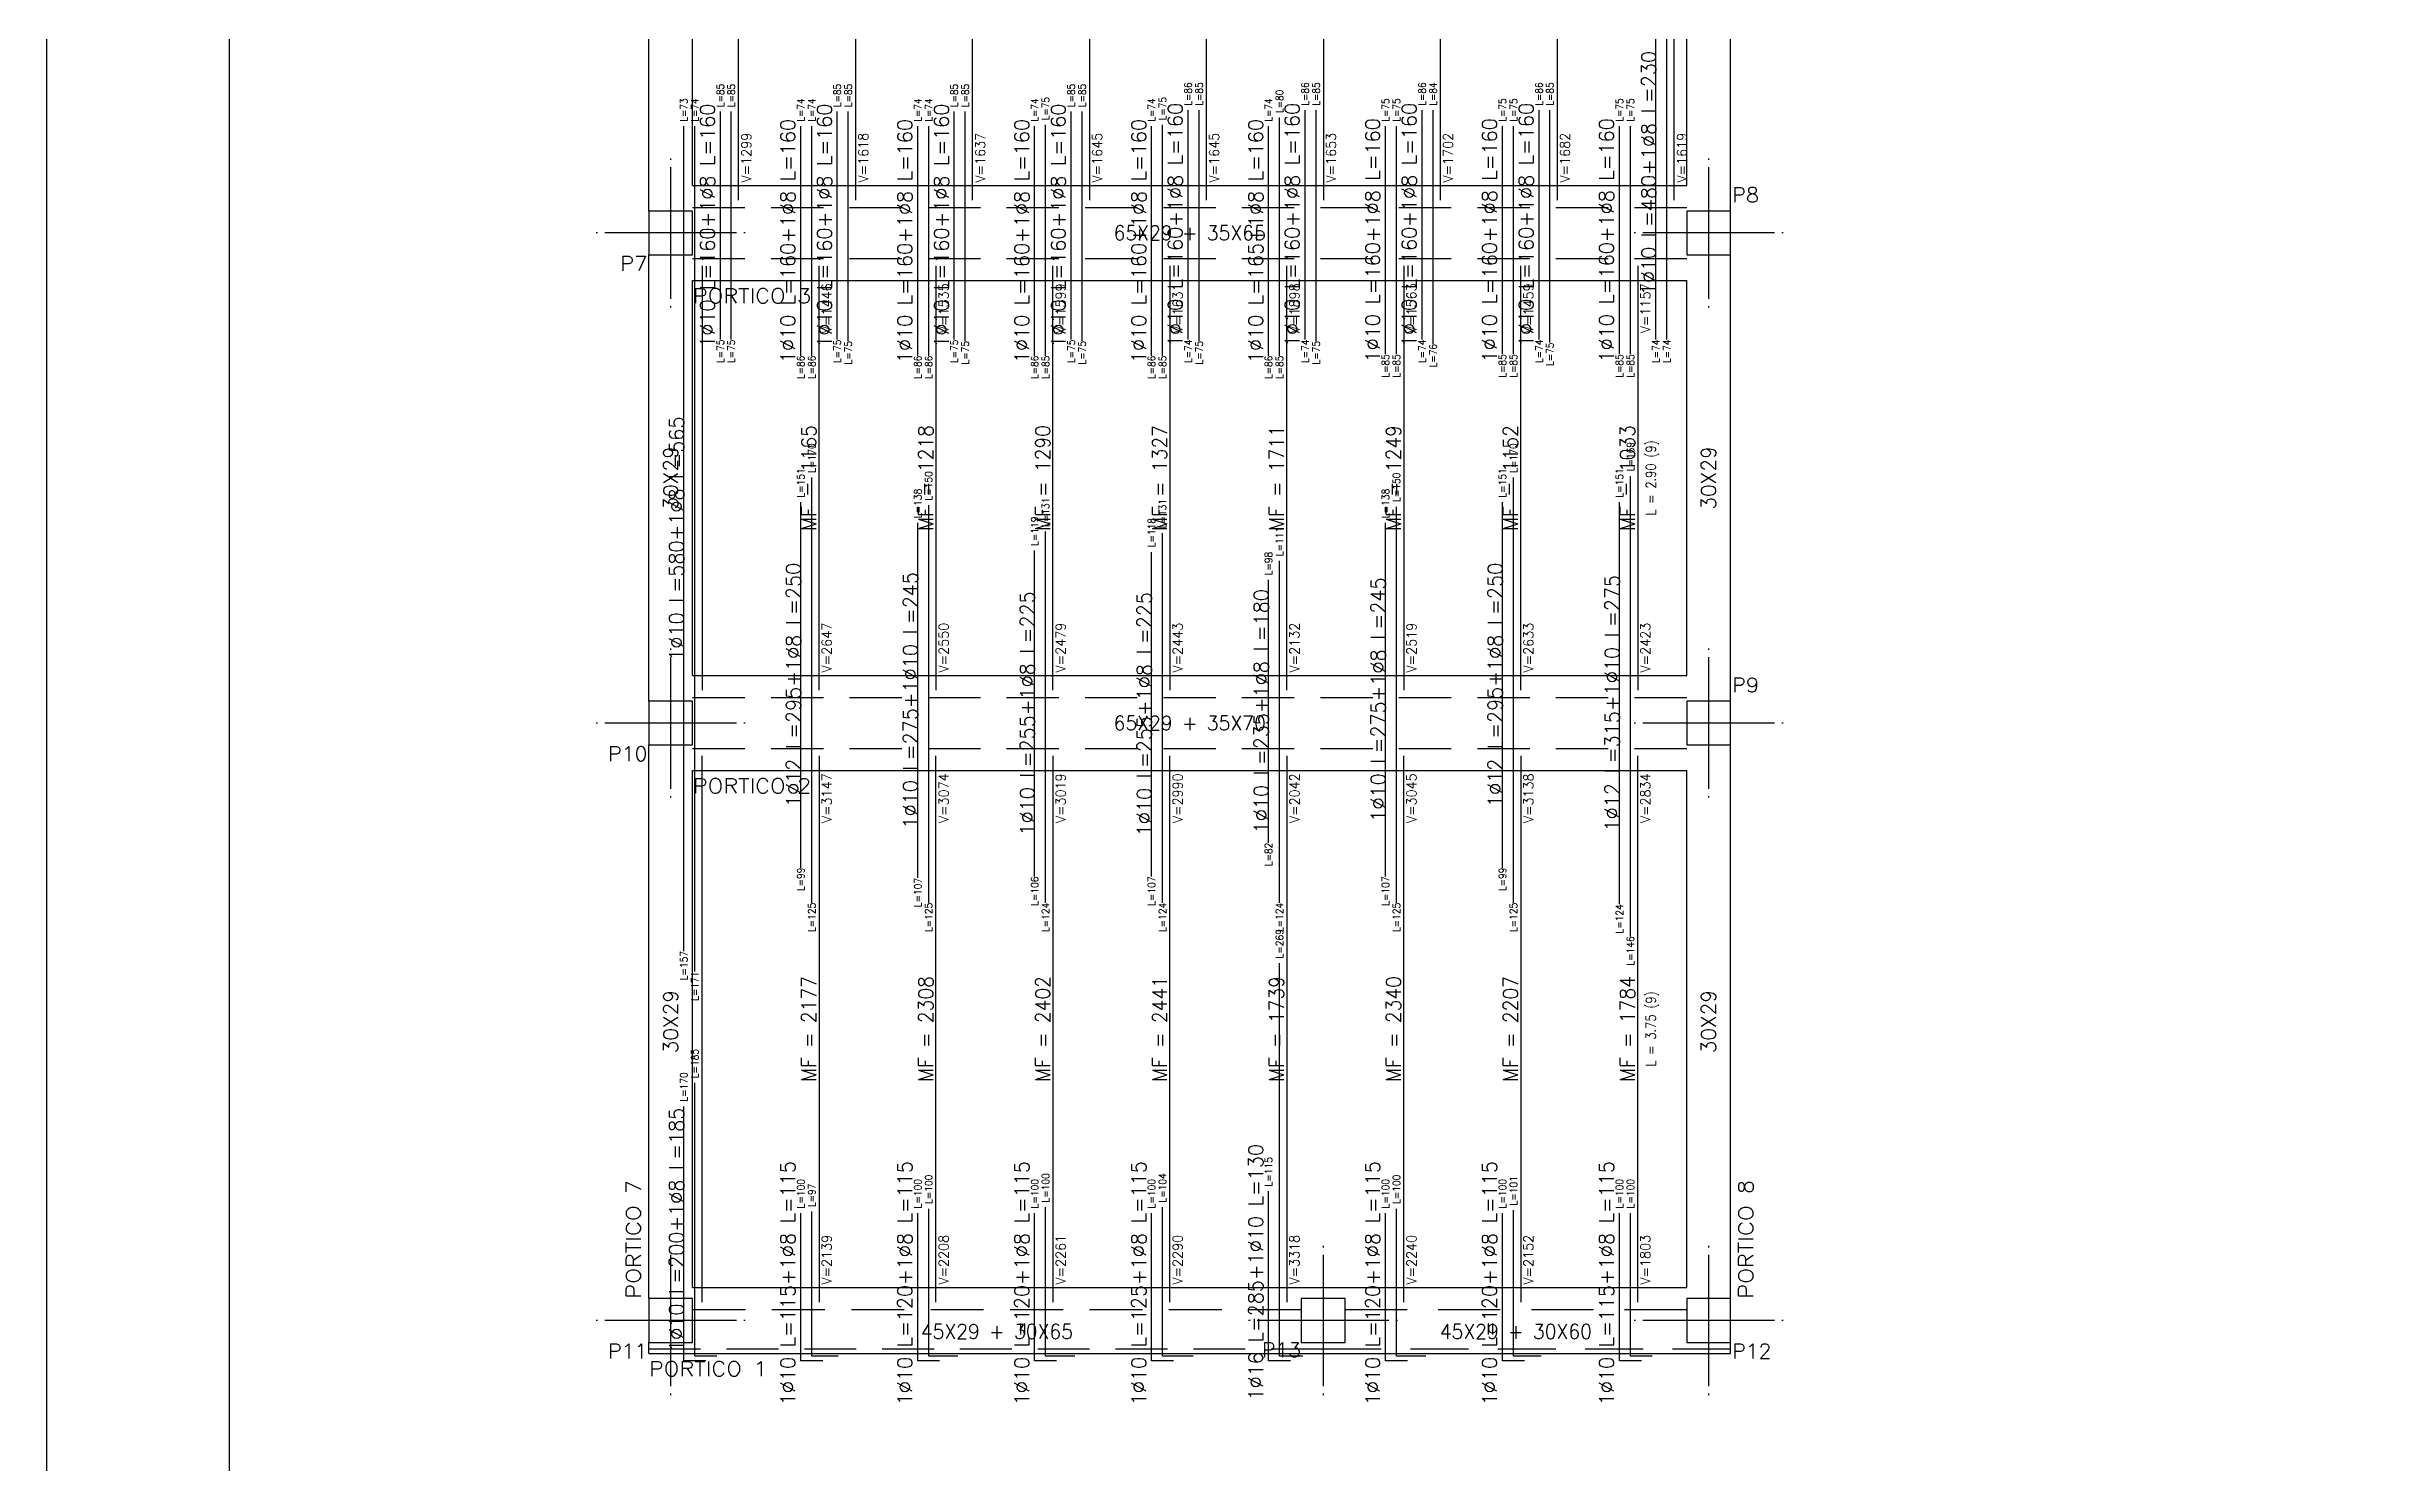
# Model space of a CAD drawing. Header units: millimetres. Extents: x 650.1 to 709.5, y 350.8 to 392.8.
# Drawn here: x 650.06 to 666.08, y 370.91 to 380.6 of the extents above; entities that cross this region are included whole.
import ezdxf
from ezdxf.enums import TextEntityAlignment as Align

# ---------------------------------------------------------------- set-up
doc = ezdxf.new("R2010")
doc.units = ezdxf.units.MM
doc.linetypes.add('CYPELINEA', pattern=[0])
for name, color, linetype in [('015', 1, 'Continuous'), ('07', 6, 'Continuous'), ('PA_NERV_UNI', 7, 'CYPELINEA'), ('PILAR_EJES', 1, 'CYPELINEA'), ('PILAR_RECT', 2, 'CYPELINEA'), ('PILAR_REF', 3, 'CYPELINEA'), ('UNI_BARRAS', 5, 'CYPELINEA'), ('UNI_CORTANTES', 3, 'CYPELINEA'), ('UNI_DIAM', 3, 'CYPELINEA'), ('UNI_LEXT', 3, 'CYPELINEA'), ('UNI_LONGIT', 3, 'CYPELINEA'), ('UNI_MOMENTOS', 3, 'CYPELINEA'), ('VIG_DIMEN', 3, 'CYPELINEA'), ('VIG_INT_DESC', 6, 'CYPELINEA'), ('VIG_REF_PORTICOS', 3, 'CYPELINEA'), ('VIGAS', 5, 'CYPELINEA')]:
    doc.layers.add(name, color=color, linetype=linetype)
doc.styles.get("Standard").update_dxf_attribs({"font": 'romans.shx'})

# ---------------------------------------------------------------- blocks, each defined once
blk = doc.blocks.new('A0H')
at = {"layer": '015'}
blk.add_lwpolyline([(-1179, -10), (-1179, 831), (10, 831), (10, -10)], close=True, dxfattribs=at)
at = {"layer": '07'}
blk.add_lwpolyline([(-1154, 0), (-1154, 821), (0, 821), (0, 0)], close=True, dxfattribs=at)

msp = doc.modelspace()

# ---------------------------------------------------------------- linework, layer by layer
at = {"layer": 'PA_NERV_UNI'}
for p, q in [((654.794, 379.55), (654.794, 382.42)), ((655.594, 382.42), (655.594, 379.55)), ((656.394, 379.55), (656.394, 382.42)), ((657.194, 382.42), (657.194, 379.55)), ((657.994, 379.55), (657.994, 382.42)), ((658.794, 382.42), (658.794, 379.55)), ((659.594, 379.55), (659.594, 382.42)), ((660.394, 382.42), (660.394, 379.55)), ((661.194, 379.55), (661.194, 382.42)), ((654.544, 379.1), (654.544, 376.197)), ((655.344, 376.197), (655.344, 379.1)), ((656.144, 379.1), (656.144, 376.197)), ((656.944, 376.197), (656.944, 379.1)), ((657.744, 379.1), (657.744, 376.197)), ((658.544, 376.197), (658.544, 379.1)), ((659.344, 379.1), (659.344, 376.197)), ((660.144, 376.197), (660.144, 379.1)), ((660.944, 379.1), (660.944, 376.197)), ((654.544, 372.009), (654.544, 375.747)), ((655.344, 375.747), (655.344, 372.009)), ((656.144, 372.009), (656.144, 375.747)), ((656.944, 375.747), (656.944, 372.009)), ((657.744, 372.009), (657.744, 375.747)), ((658.544, 375.747), (658.544, 372.009)), ((659.344, 372.009), (659.344, 375.747)), ((660.144, 375.747), (660.144, 372.009)), ((660.944, 372.009), (660.944, 375.747))]:
    msp.add_line(p, q, dxfattribs=at)
at = {"layer": 'PILAR_EJES'}
for p, q in [((654.329, 379.835), (654.329, 379.825)), ((654.329, 379.775), (654.329, 378.875)), ((661.429, 379.835), (661.429, 379.825)), ((661.429, 379.775), (661.429, 378.875)), ((653.829, 379.325), (653.819, 379.325)), ((654.779, 379.325), (653.879, 379.325)), ((654.839, 379.325), (654.829, 379.325)), ((660.929, 379.325), (660.919, 379.325)), ((661.879, 379.325), (660.979, 379.325)), ((661.939, 379.325), (661.929, 379.325)), ((654.329, 378.825), (654.329, 378.815)), ((661.429, 378.825), (661.429, 378.815)), ((654.329, 376.482), (654.329, 376.472)), ((654.329, 376.422), (654.329, 375.522)), ((661.429, 376.482), (661.429, 376.472)), ((661.429, 376.422), (661.429, 375.522)), ((653.829, 375.972), (653.819, 375.972)), ((654.779, 375.972), (653.879, 375.972)), ((654.839, 375.972), (654.829, 375.972)), ((660.929, 375.972), (660.919, 375.972)), ((661.879, 375.972), (660.979, 375.972)), ((661.939, 375.972), (661.929, 375.972)), ((654.329, 375.472), (654.329, 375.462)), ((661.429, 375.472), (661.429, 375.462)), ((654.329, 372.394), (654.329, 372.384)), ((658.792, 372.394), (658.792, 372.384)), ((661.429, 372.394), (661.429, 372.384)), ((654.329, 372.334), (654.329, 371.434)), ((658.792, 372.334), (658.792, 371.434)), ((661.429, 372.334), (661.429, 371.434)), ((653.829, 371.884), (653.819, 371.884)), ((654.779, 371.884), (653.879, 371.884)), ((654.839, 371.884), (654.829, 371.884)), ((658.292, 371.884), (658.282, 371.884)), ((659.242, 371.884), (658.342, 371.884)), ((659.302, 371.884), (659.292, 371.884)), ((660.929, 371.884), (660.919, 371.884)), ((661.879, 371.884), (660.979, 371.884)), ((661.939, 371.884), (661.929, 371.884)), ((654.329, 371.384), (654.329, 371.374)), ((658.792, 371.384), (658.792, 371.374)), ((661.429, 371.384), (661.429, 371.374))]:
    msp.add_line(p, q, dxfattribs=at)
at = {"layer": 'PILAR_RECT'}
for p, q in [((654.179, 379.475), (654.179, 379.175)), ((654.479, 379.475), (654.179, 379.475)), ((654.479, 379.175), (654.479, 379.475)), ((661.279, 379.475), (661.279, 379.175)), ((661.579, 379.475), (661.279, 379.475)), ((661.579, 379.175), (661.579, 379.475)), ((654.179, 379.175), (654.479, 379.175)), ((661.279, 379.175), (661.579, 379.175)), ((654.179, 376.122), (654.179, 375.822)), ((654.479, 376.122), (654.179, 376.122)), ((654.479, 375.822), (654.479, 376.122)), ((661.279, 376.122), (661.279, 375.822)), ((661.579, 376.122), (661.279, 376.122)), ((661.579, 375.822), (661.579, 376.122)), ((654.179, 375.822), (654.479, 375.822)), ((661.279, 375.822), (661.579, 375.822)), ((654.179, 372.034), (654.179, 371.734)), ((654.479, 372.034), (654.179, 372.034)), ((654.479, 371.734), (654.479, 372.034)), ((658.942, 372.034), (658.642, 372.034)), ((658.642, 372.034), (658.642, 371.734)), ((658.942, 371.734), (658.942, 372.034)), ((661.279, 372.034), (661.279, 371.734)), ((661.579, 372.034), (661.279, 372.034)), ((661.579, 371.734), (661.579, 372.034)), ((654.179, 371.734), (654.479, 371.734)), ((658.642, 371.734), (658.942, 371.734)), ((661.279, 371.734), (661.579, 371.734))]:
    msp.add_line(p, q, dxfattribs=at)
at = {"layer": 'UNI_BARRAS', "color": 5}
for p, q in [((661.144, 378.595), (661.144, 383.375)), ((661.069, 378.595), (661.069, 380.875)), ((654.419, 374.412), (654.419, 380.055)), ((654.494, 374.272), (654.494, 380.055)), ((654.669, 378.595), (654.669, 380.155)), ((654.744, 378.595), (654.744, 380.155)), ((655.219, 378.485), (655.219, 380.055)), ((655.294, 378.485), (655.294, 380.055)), ((655.469, 378.595), (655.469, 380.155)), ((655.544, 378.585), (655.544, 380.155)), ((656.019, 378.485), (656.019, 380.055)), ((656.094, 378.485), (656.094, 380.055)), ((656.269, 378.595), (656.269, 380.155)), ((656.344, 378.585), (656.344, 380.155)), ((656.819, 378.485), (656.819, 380.055)), ((656.894, 378.485), (656.894, 380.065)), ((657.069, 378.595), (657.069, 380.155)), ((657.144, 378.585), (657.144, 380.155)), ((657.619, 378.485), (657.619, 380.055)), ((657.694, 378.485), (657.694, 380.065)), ((657.869, 378.595), (657.869, 380.165)), ((657.944, 378.585), (657.944, 380.165)), ((658.419, 378.485), (658.419, 380.055)), ((658.494, 378.485), (658.494, 380.115)), ((658.669, 378.595), (658.669, 380.165)), ((658.744, 378.585), (658.744, 380.165)), ((659.219, 378.495), (659.219, 380.055)), ((659.294, 378.495), (659.294, 380.055)), ((659.469, 378.595), (659.469, 380.165)), ((659.544, 378.565), (659.544, 380.165)), ((660.019, 378.495), (660.019, 380.055)), ((660.094, 378.495), (660.094, 380.055)), ((660.269, 378.595), (660.269, 380.165)), ((660.344, 378.575), (660.344, 380.165)), ((660.819, 378.495), (660.819, 380.055)), ((660.894, 378.495), (660.894, 380.055)), ((655.294, 374.742), (655.294, 377.652)), ((660.094, 374.742), (660.094, 377.652)), ((660.894, 374.512), (660.894, 377.662)), ((655.219, 374.982), (655.219, 377.482)), ((656.019, 374.912), (656.019, 377.342)), ((656.094, 374.742), (656.094, 377.462)), ((659.219, 374.922), (659.219, 377.342)), ((659.294, 374.742), (659.294, 377.452)), ((660.019, 374.982), (660.019, 377.482)), ((660.819, 374.732), (660.819, 377.482)), ((656.894, 374.742), (656.894, 377.282)), ((657.694, 374.742), (657.694, 377.272)), ((656.819, 374.922), (656.819, 377.152)), ((657.619, 374.922), (657.619, 377.142)), ((658.494, 374.742), (658.494, 377.082)), ((658.419, 375.152), (658.419, 376.952)), ((658.494, 371.639), (658.494, 374.329)), ((654.494, 371.639), (654.494, 373.509)), ((654.419, 371.609), (654.419, 373.349)), ((658.419, 371.609), (658.419, 372.769)), ((655.219, 371.609), (655.219, 372.619)), ((655.294, 371.639), (655.294, 372.629)), ((656.019, 371.609), (656.019, 372.619)), ((656.094, 371.639), (656.094, 372.649)), ((656.819, 371.609), (656.819, 372.619)), ((656.894, 371.639), (656.894, 372.659)), ((657.619, 371.609), (657.619, 372.619)), ((657.694, 371.639), (657.694, 372.659)), ((659.219, 371.609), (659.219, 372.619)), ((659.294, 371.639), (659.294, 372.649)), ((660.019, 371.609), (660.019, 372.619)), ((660.094, 371.639), (660.094, 372.639)), ((660.819, 371.609), (660.819, 372.619)), ((660.894, 371.639), (660.894, 372.619)), ((654.569, 371.609), (654.419, 371.609)), ((654.644, 371.639), (654.494, 371.639)), ((655.369, 371.609), (655.219, 371.609)), ((655.474, 371.639), (655.294, 371.639)), ((656.169, 371.609), (656.019, 371.609)), ((656.294, 371.639), (656.094, 371.639)), ((656.969, 371.609), (656.819, 371.609)), ((657.094, 371.639), (656.894, 371.639)), ((657.769, 371.609), (657.619, 371.609)), ((657.904, 371.639), (657.694, 371.639)), ((658.569, 371.609), (658.419, 371.609)), ((658.654, 371.639), (658.494, 371.639)), ((659.369, 371.609), (659.219, 371.609)), ((659.494, 371.639), (659.294, 371.639)), ((660.169, 371.609), (660.019, 371.609)), ((660.284, 371.639), (660.094, 371.639)), ((660.969, 371.609), (660.819, 371.609)), ((661.044, 371.639), (660.894, 371.639))]:
    msp.add_line(p, q, dxfattribs=at)
at = {"layer": 'VIG_INT_DESC'}
for p, q in [((654.479, 379.5), (654.837, 379.5)), ((655.016, 379.5), (655.374, 379.5)), ((655.553, 379.5), (655.911, 379.5)), ((656.09, 379.5), (656.448, 379.5)), ((656.627, 379.5), (656.985, 379.5)), ((657.164, 379.5), (657.521, 379.5)), ((657.7, 379.5), (658.058, 379.5)), ((658.237, 379.5), (658.595, 379.5)), ((658.774, 379.5), (659.132, 379.5)), ((659.311, 379.5), (659.669, 379.5)), ((659.848, 379.5), (660.206, 379.5)), ((660.385, 379.5), (660.743, 379.5)), ((660.921, 379.5), (661.279, 379.5)), ((654.479, 379.15), (654.837, 379.15)), ((655.016, 379.15), (655.374, 379.15)), ((655.553, 379.15), (655.911, 379.15)), ((656.09, 379.15), (656.448, 379.15)), ((656.627, 379.15), (656.985, 379.15)), ((657.164, 379.15), (657.521, 379.15)), ((657.7, 379.15), (658.058, 379.15)), ((658.237, 379.15), (658.595, 379.15)), ((658.774, 379.15), (659.132, 379.15)), ((659.311, 379.15), (659.669, 379.15)), ((659.848, 379.15), (660.206, 379.15)), ((660.385, 379.15), (660.743, 379.15)), ((660.921, 379.15), (661.279, 379.15)), ((654.479, 376.147), (654.837, 376.147)), ((655.016, 376.147), (655.374, 376.147)), ((655.553, 376.147), (655.911, 376.147)), ((656.09, 376.147), (656.448, 376.147)), ((656.627, 376.147), (656.985, 376.147)), ((657.164, 376.147), (657.521, 376.147)), ((657.7, 376.147), (658.058, 376.147)), ((658.237, 376.147), (658.595, 376.147)), ((658.774, 376.147), (659.132, 376.147)), ((659.311, 376.147), (659.669, 376.147)), ((659.848, 376.147), (660.206, 376.147)), ((660.385, 376.147), (660.743, 376.147)), ((660.921, 376.147), (661.279, 376.147)), ((654.479, 375.797), (654.837, 375.797)), ((655.016, 375.797), (655.374, 375.797)), ((655.553, 375.797), (655.911, 375.797)), ((656.09, 375.797), (656.448, 375.797)), ((656.627, 375.797), (656.985, 375.797)), ((657.164, 375.797), (657.521, 375.797)), ((657.7, 375.797), (658.058, 375.797)), ((658.237, 375.797), (658.595, 375.797)), ((658.774, 375.797), (659.132, 375.797)), ((659.311, 375.797), (659.669, 375.797)), ((659.848, 375.797), (660.206, 375.797)), ((660.385, 375.797), (660.743, 375.797)), ((660.921, 375.797), (661.279, 375.797)), ((654.479, 371.959), (654.841, 371.959)), ((655.022, 371.959), (655.384, 371.959)), ((655.565, 371.959), (655.927, 371.959)), ((656.108, 371.959), (656.47, 371.959)), ((656.651, 371.959), (657.013, 371.959)), ((657.194, 371.959), (657.556, 371.959)), ((657.737, 371.959), (658.099, 371.959)), ((658.28, 371.959), (658.642, 371.959)), ((658.942, 371.959), (659.367, 371.959)), ((659.579, 371.959), (660.004, 371.959)), ((660.217, 371.959), (660.642, 371.959)), ((660.854, 371.959), (661.279, 371.959)), ((654.179, 371.689), (654.534, 371.689)), ((654.712, 371.689), (655.066, 371.689)), ((655.244, 371.689), (655.599, 371.689)), ((655.776, 371.689), (656.131, 371.689)), ((656.308, 371.689), (656.663, 371.689)), ((656.84, 371.689), (657.195, 371.689)), ((657.373, 371.689), (657.727, 371.689)), ((657.905, 371.689), (658.26, 371.689)), ((658.437, 371.689), (658.792, 371.689)), ((658.792, 371.689), (659.19, 371.689)), ((659.389, 371.689), (659.787, 371.689)), ((659.987, 371.689), (660.385, 371.689)), ((660.584, 371.689), (660.982, 371.689)), ((661.181, 371.689), (661.579, 371.689))]:
    msp.add_line(p, q, dxfattribs=at)
at = {"layer": 'VIGAS'}
for p, q in [((654.179, 379.475), (654.179, 382.495)), ((661.579, 379.475), (661.579, 382.495)), ((654.479, 379.65), (654.479, 382.32)), ((661.279, 379.65), (661.279, 382.32)), ((654.479, 379.65), (661.279, 379.65)), ((654.179, 376.122), (654.179, 379.175)), ((661.579, 376.122), (661.579, 379.175)), ((654.479, 379), (661.279, 379)), ((654.479, 376.297), (654.479, 379)), ((661.279, 376.297), (661.279, 379)), ((654.479, 376.297), (661.279, 376.297)), ((654.179, 372.034), (654.179, 375.822)), ((661.579, 372.034), (661.579, 375.822)), ((654.479, 372.109), (654.479, 375.647)), ((654.479, 375.647), (661.279, 375.647)), ((661.279, 372.109), (661.279, 375.647)), ((654.479, 372.109), (658.792, 372.109)), ((658.792, 372.109), (661.279, 372.109)), ((654.179, 371.659), (654.179, 371.734)), ((661.579, 371.659), (661.579, 371.734)), ((654.179, 371.659), (658.792, 371.659)), ((658.792, 371.659), (661.579, 371.659))]:
    msp.add_line(p, q, dxfattribs=at)

# ---------------------------------------------------------------- block references
at = {"linetype": 'Continuous', "xscale": 0.05000000000001137, "yscale": 0.05000000000001137, "zscale": 0.05}
msp.add_blockref('A0H', (709.012, 351.284), dxfattribs=at)

# ---------------------------------------------------------------- texts
at = {"layer": 'PILAR_REF'}
for s, width, p, p2 in [('P8', 1.019605, (661.59, 379.535), (661.774, 379.535)), ('P7', 1.019605, (653.985, 379.065), (654.17, 379.065)), ('P9', 1.047162, (661.59, 376.182), (661.774, 376.182)), ('P10', 0.972155, (653.901, 375.712), (654.17, 375.712)), ('P11', 1.084327, (653.901, 371.624), (654.17, 371.624)), ('P13', 0.972155, (658.374, 371.634), (658.642, 371.634)), ('P12', 0.972155, (661.59, 371.624), (661.858, 371.624))]:
    msp.add_text(s, height=0.1, dxfattribs=dict(at, width=width)).set_placement(p, p2, align=Align.FIT)
at = {"layer": 'UNI_CORTANTES'}
for s, width, p, p2 in [('V=1299', 0.894036, (654.88, 379.67), (654.88, 380.01)), ('V=1618', 0.886647, (655.68, 379.67), (655.68, 380.01)), ('V=1637', 0.886647, (656.48, 379.67), (656.48, 380.01)), ('V=1645', 0.886647, (657.28, 379.67), (657.28, 380.01)), ('V=1645', 0.886647, (658.08, 379.67), (658.08, 380.01)), ('V=1653', 0.886647, (658.88, 379.67), (658.88, 380.01)), ('V=1702', 0.886647, (659.68, 379.67), (659.68, 380.01)), ('V=1682', 0.886647, (660.48, 379.67), (660.48, 380.01)), ('V=1619', 0.894036, (661.28, 379.67), (661.28, 380.01)), ('V=1446', 0.886647, (655.43, 378.639), (655.43, 378.98)), ('V=1535', 0.886647, (656.23, 378.639), (656.23, 378.98)), ('V=1599', 0.894036, (657.03, 378.639), (657.03, 378.98)), ('V=1631', 0.932907, (657.83, 378.639), (657.83, 378.98)), ('V=1898', 0.886647, (658.63, 378.639), (658.63, 378.98)), ('V=1563', 0.886647, (659.43, 378.639), (659.43, 378.98)), ('V=1459', 0.894036, (660.23, 378.639), (660.23, 378.98)), ('V=1157', 0.886647, (661.03, 378.639), (661.03, 378.98)), ('V=2647', 0.886647, (655.43, 376.317), (655.43, 376.658)), ('V=2550', 0.886647, (656.23, 376.317), (656.23, 376.658)), ('V=2479', 0.894036, (657.03, 376.317), (657.03, 376.658)), ('V=2443', 0.886647, (657.83, 376.317), (657.83, 376.658)), ('V=2132', 0.886647, (658.63, 376.317), (658.63, 376.658)), ('V=2519', 0.894036, (659.43, 376.317), (659.43, 376.658)), ('V=2633', 0.886647, (660.23, 376.317), (660.23, 376.658)), ('V=2423', 0.886647, (661.03, 376.317), (661.03, 376.658)), ('V=3147', 0.886647, (655.43, 375.287), (655.43, 375.627)), ('V=3074', 0.87938, (656.23, 375.287), (656.23, 375.627)), ('V=3019', 0.894036, (657.03, 375.287), (657.03, 375.627)), ('V=2990', 0.886647, (657.83, 375.287), (657.83, 375.627)), ('V=2042', 0.886647, (658.63, 375.287), (658.63, 375.627)), ('V=3045', 0.886647, (659.43, 375.287), (659.43, 375.627)), ('V=3138', 0.886647, (660.23, 375.287), (660.23, 375.627)), ('V=2834', 0.87938, (661.03, 375.287), (661.03, 375.627)), ('V=2139', 0.894036, (655.43, 372.129), (655.43, 372.47)), ('V=2208', 0.886647, (656.23, 372.129), (656.23, 372.47)), ('V=2261', 0.932907, (657.03, 372.129), (657.03, 372.47)), ('V=2290', 0.886647, (657.83, 372.129), (657.83, 372.47)), ('V=3318', 0.886647, (658.63, 372.129), (658.63, 372.47)), ('V=2240', 0.886647, (659.43, 372.129), (659.43, 372.47)), ('V=2152', 0.886647, (660.23, 372.129), (660.23, 372.47)), ('V=1803', 0.886647, (661.03, 372.129), (661.03, 372.47))]:
    msp.add_text(s, height=0.0667, rotation=90, dxfattribs=dict(at, width=width)).set_placement(p, p2, align=Align.FIT)
at = {"layer": 'UNI_DIAM', "color": 5}
for s, width, p, p2 in [('1%%c10 L=480+1%%c8 L=230', 0.857971, (661.069, 378.899), (661.069, 380.57)), ('1%%c10 L=160+1%%c8 L=160', 0.857971, (654.631, 378.539), (654.631, 380.21)), ('1%%c10 L=160+1%%c8 L=160', 0.857971, (655.181, 378.434), (655.181, 380.105)), ('1%%c10 L=160+1%%c8 L=160', 0.857971, (655.431, 378.539), (655.431, 380.21)), ('1%%c10 L=160+1%%c8 L=160', 0.857971, (655.981, 378.434), (655.981, 380.105)), ('1%%c10 L=160+1%%c8 L=160', 0.857971, (656.231, 378.539), (656.231, 380.21)), ('1%%c10 L=160+1%%c8 L=160', 0.857971, (656.781, 378.434), (656.781, 380.105)), ('1%%c10 L=160+1%%c8 L=160', 0.857971, (657.031, 378.539), (657.031, 380.21)), ('1%%c10 L=160+1%%c8 L=160', 0.857971, (657.581, 378.434), (657.581, 380.105)), ('1%%c10 L=160+1%%c8 L=160', 0.857971, (657.831, 378.544), (657.831, 380.215)), ('1%%c10 L=165+1%%c8 L=160', 0.857971, (658.381, 378.434), (658.381, 380.105)), ('1%%c10 L=160+1%%c8 L=160', 0.857971, (658.631, 378.544), (658.631, 380.215)), ('1%%c10 L=160+1%%c8 L=160', 0.857971, (659.181, 378.439), (659.181, 380.11)), ('1%%c10 L=160+1%%c8 L=160', 0.857971, (659.431, 378.544), (659.431, 380.215)), ('1%%c10 L=160+1%%c8 L=160', 0.857971, (659.981, 378.439), (659.981, 380.11)), ('1%%c10 L=160+1%%c8 L=160', 0.857971, (660.231, 378.544), (660.231, 380.215)), ('1%%c10 L=160+1%%c8 L=160', 0.857971, (660.781, 378.439), (660.781, 380.11)), ('1%%c10 L=580+1%%c8 L=565', 0.857971, (654.419, 376.398), (654.419, 378.069)), ('1%%c12 L=295+1%%c8 L=250', 0.857971, (655.219, 375.397), (655.219, 377.068)), ('1%%c12 L=295+1%%c8 L=250', 0.857971, (660.019, 375.397), (660.019, 377.068)), ('1%%c10 L=275+1%%c10 L=245', 0.859091, (656.019, 375.25), (656.019, 377.005)), ('1%%c10 L=255+1%%c8 L=225', 0.857971, (656.819, 375.202), (656.819, 376.873)), ('1%%c10 L=255+1%%c8 L=225', 0.857971, (657.619, 375.197), (657.619, 376.868)), ('1%%c10 L=235+1%%c8 L=180', 0.857971, (658.419, 375.217), (658.419, 376.888)), ('1%%c10 L=275+1%%c8 L=245', 0.857971, (659.219, 375.297), (659.219, 376.968)), ('1%%c12 L=315+1%%c10 L=275', 0.859091, (660.819, 375.23), (660.819, 376.985)), ('1%%c10 L=200+1%%c8 L=185', 0.857971, (654.419, 371.669), (654.419, 373.34)), ('1%%c16 L=285+1%%c10 L=130', 0.859091, (658.381, 371.337), (658.381, 373.092)), ('1%%c10 L=115+1%%c8 L=115', 0.857971, (655.181, 371.304), (655.181, 372.975)), ('1%%c10 L=120+1%%c8 L=115', 0.857971, (655.981, 371.304), (655.981, 372.975)), ('1%%c10 L=120+1%%c8 L=115', 0.857971, (656.781, 371.304), (656.781, 372.975)), ('1%%c10 L=125+1%%c8 L=115', 0.857971, (657.581, 371.304), (657.581, 372.975)), ('1%%c10 L=120+1%%c8 L=115', 0.857971, (659.181, 371.304), (659.181, 372.975)), ('1%%c10 L=120+1%%c8 L=115', 0.857971, (659.981, 371.304), (659.981, 372.975)), ('1%%c10 L=115+1%%c8 L=115', 0.857971, (660.781, 371.304), (660.781, 372.975))]:
    msp.add_text(s, height=0.1, rotation=90, dxfattribs=dict(at, width=width)).set_placement(p, p2, align=Align.FIT)
at = {"layer": 'UNI_LEXT', "color": 5}
for s, width, p, p2 in [(' L=73', 0.792178, (654.444, 380.055), (654.444, 380.245)), (' L=74', 0.784412, (654.519, 380.055), (654.519, 380.245)), (' L=85', 0.792178, (654.694, 380.155), (654.694, 380.345)), (' L=85', 0.792178, (654.769, 380.155), (654.769, 380.345)), (' L=74', 0.784412, (655.244, 380.055), (655.244, 380.245)), (' L=74', 0.784412, (655.319, 380.055), (655.319, 380.245)), (' L=85', 0.792178, (655.494, 380.155), (655.494, 380.345)), (' L=85', 0.792178, (655.569, 380.155), (655.569, 380.345)), (' L=74', 0.784412, (656.044, 380.055), (656.044, 380.245)), (' L=74', 0.784412, (656.119, 380.055), (656.119, 380.245)), (' L=85', 0.792178, (656.294, 380.155), (656.294, 380.345)), (' L=85', 0.792178, (656.369, 380.155), (656.369, 380.345)), (' L=74', 0.784412, (656.844, 380.055), (656.844, 380.245)), (' L=75', 0.792178, (656.919, 380.065), (656.919, 380.255)), (' L=85', 0.792178, (657.094, 380.155), (657.094, 380.345)), (' L=85', 0.792178, (657.169, 380.155), (657.169, 380.345)), (' L=74', 0.784412, (657.644, 380.055), (657.644, 380.245)), (' L=75', 0.792178, (657.719, 380.065), (657.719, 380.255)), (' L=86', 0.792178, (657.894, 380.165), (657.894, 380.355)), (' L=85', 0.792178, (657.969, 380.165), (657.969, 380.355)), (' L=74', 0.784412, (658.444, 380.055), (658.444, 380.245)), (' L=80', 0.792178, (658.519, 380.115), (658.519, 380.305)), (' L=86', 0.792178, (658.694, 380.165), (658.694, 380.355)), (' L=85', 0.792178, (658.769, 380.165), (658.769, 380.355)), (' L=75', 0.792178, (659.244, 380.055), (659.244, 380.245)), (' L=75', 0.792178, (659.319, 380.055), (659.319, 380.245)), (' L=86', 0.792178, (659.494, 380.165), (659.494, 380.355)), (' L=84', 0.784412, (659.569, 380.165), (659.569, 380.355)), (' L=75', 0.792178, (660.044, 380.055), (660.044, 380.245)), (' L=75', 0.792178, (660.119, 380.055), (660.119, 380.245)), (' L=86', 0.792178, (660.294, 380.165), (660.294, 380.355)), (' L=85', 0.792178, (660.369, 380.165), (660.369, 380.355)), (' L=75', 0.792178, (660.844, 380.055), (660.844, 380.245)), (' L=75', 0.792178, (660.919, 380.055), (660.919, 380.245)), (' L=75', 0.792178, (654.694, 378.404), (654.694, 378.595)), (' L=75', 0.792178, (654.769, 378.404), (654.769, 378.595)), (' L=86', 0.792178, (655.244, 378.294), (655.244, 378.485)), (' L=86', 0.792178, (655.319, 378.294), (655.319, 378.485)), (' L=75', 0.792178, (655.494, 378.404), (655.494, 378.595)), (' L=75', 0.792178, (655.569, 378.394), (655.569, 378.585)), (' L=86', 0.792178, (656.044, 378.294), (656.044, 378.485)), (' L=86', 0.792178, (656.119, 378.294), (656.119, 378.485)), (' L=75', 0.792178, (656.294, 378.404), (656.294, 378.595)), (' L=75', 0.792178, (656.369, 378.394), (656.369, 378.585)), (' L=86', 0.792178, (656.844, 378.294), (656.844, 378.485)), (' L=85', 0.792178, (656.919, 378.294), (656.919, 378.485)), (' L=75', 0.792178, (657.094, 378.404), (657.094, 378.595)), (' L=75', 0.792178, (657.169, 378.394), (657.169, 378.585)), (' L=86', 0.792178, (657.644, 378.294), (657.644, 378.485)), (' L=85', 0.792178, (657.719, 378.294), (657.719, 378.485)), (' L=74', 0.784412, (657.894, 378.404), (657.894, 378.595)), (' L=75', 0.792178, (657.969, 378.394), (657.969, 378.585)), (' L=86', 0.792178, (658.444, 378.294), (658.444, 378.485)), (' L=85', 0.792178, (658.519, 378.294), (658.519, 378.485)), (' L=74', 0.784412, (658.694, 378.404), (658.694, 378.595)), (' L=75', 0.792178, (658.769, 378.394), (658.769, 378.585)), (' L=85', 0.792178, (659.244, 378.304), (659.244, 378.495)), (' L=85', 0.792178, (659.319, 378.304), (659.319, 378.495)), (' L=74', 0.784412, (659.494, 378.404), (659.494, 378.595)), (' L=76', 0.792178, (659.569, 378.374), (659.569, 378.565)), (' L=85', 0.792178, (660.044, 378.304), (660.044, 378.495)), (' L=85', 0.792178, (660.119, 378.304), (660.119, 378.495)), (' L=74', 0.784412, (660.294, 378.404), (660.294, 378.595)), (' L=75', 0.792178, (660.369, 378.384), (660.369, 378.575)), (' L=85', 0.792178, (660.844, 378.304), (660.844, 378.495)), (' L=85', 0.792178, (660.919, 378.304), (660.919, 378.495)), (' L=74', 0.784412, (661.094, 378.404), (661.094, 378.595)), (' L=74', 0.784412, (661.169, 378.404), (661.169, 378.595)), (' L=170', 0.807025, (655.319, 377.652), (655.319, 377.885)), (' L=170', 0.807025, (660.119, 377.652), (660.119, 377.885)), (' L=169', 0.81375, (660.919, 377.662), (660.919, 377.895)), (' L=151', 0.84913, (655.244, 377.482), (655.244, 377.715)), (' L=150', 0.807025, (656.119, 377.462), (656.119, 377.695)), (' L=150', 0.807025, (659.319, 377.452), (659.319, 377.685)), (' L=151', 0.84913, (660.044, 377.482), (660.044, 377.715)), (' L=151', 0.84913, (660.844, 377.482), (660.844, 377.715)), (' L=138', 0.807025, (656.044, 377.342), (656.044, 377.575)), (' L=131', 0.84913, (656.919, 377.282), (656.919, 377.515)), (' L=131', 0.84913, (657.719, 377.272), (657.719, 377.505)), (' L=138', 0.807025, (659.244, 377.342), (659.244, 377.575)), (' L=119', 0.81375, (656.844, 377.152), (656.844, 377.385)), (' L=118', 0.807025, (657.644, 377.142), (657.644, 377.375)), (' L=111', 0.84913, (658.519, 377.082), (658.519, 377.315)), (' L=98', 0.792178, (658.444, 376.952), (658.444, 377.143)), (' L=82', 0.792178, (658.444, 374.962), (658.444, 375.152)), (' L=99', 0.8001, (655.244, 374.792), (655.244, 374.982)), (' L=99', 0.8001, (660.044, 374.792), (660.044, 374.982)), (' L=107', 0.807025, (656.044, 374.68), (656.044, 374.912)), (' L=106', 0.807025, (656.844, 374.69), (656.844, 374.922)), (' L=107', 0.807025, (657.644, 374.69), (657.644, 374.922)), (' L=107', 0.807025, (659.244, 374.69), (659.244, 374.922)), (' L=125', 0.807025, (655.319, 374.51), (655.319, 374.742)), (' L=125', 0.807025, (656.119, 374.51), (656.119, 374.742)), (' L=124', 0.80041, (656.919, 374.51), (656.919, 374.742)), (' L=124', 0.80041, (657.719, 374.51), (657.719, 374.742)), (' L=124', 0.80041, (658.519, 374.51), (658.519, 374.742)), (' L=125', 0.807025, (659.319, 374.51), (659.319, 374.742)), (' L=125', 0.807025, (660.119, 374.51), (660.119, 374.742)), (' L=124', 0.80041, (660.844, 374.5), (660.844, 374.732)), (' L=269', 0.81375, (658.519, 374.329), (658.519, 374.562)), (' L=146', 0.807025, (660.919, 374.28), (660.919, 374.512)), (' L=157', 0.807025, (654.444, 374.18), (654.444, 374.412)), (' L=171', 0.84913, (654.519, 374.04), (654.519, 374.272)), (' L=185', 0.807025, (654.519, 373.509), (654.519, 373.742)), (' L=170', 0.807025, (654.444, 373.349), (654.444, 373.582)), (' L=100', 0.807025, (655.244, 372.619), (655.244, 372.852)), (' L=100', 0.807025, (656.044, 372.619), (656.044, 372.852)), (' L=100', 0.807025, (656.119, 372.649), (656.119, 372.882)), (' L=100', 0.807025, (656.844, 372.619), (656.844, 372.852)), (' L=100', 0.807025, (656.919, 372.659), (656.919, 372.892)), (' L=100', 0.807025, (657.644, 372.619), (657.644, 372.852)), (' L=104', 0.80041, (657.719, 372.659), (657.719, 372.892)), (' L=115', 0.807025, (658.444, 372.769), (658.444, 373.002)), (' L=100', 0.807025, (659.244, 372.619), (659.244, 372.852)), (' L=100', 0.807025, (659.319, 372.649), (659.319, 372.882)), (' L=100', 0.807025, (660.044, 372.619), (660.044, 372.852)), (' L=101', 0.84913, (660.119, 372.639), (660.119, 372.872)), (' L=100', 0.807025, (660.844, 372.619), (660.844, 372.852)), (' L=100', 0.807025, (660.919, 372.619), (660.919, 372.852)), (' L=97', 0.792178, (655.319, 372.629), (655.319, 372.82))]:
    msp.add_text(s, height=0.05, rotation=90, dxfattribs=dict(at, width=width)).set_placement(p, p2, align=Align.FIT)
at = {"layer": 'UNI_LONGIT', "width": 0.739003}
for s, p, p2 in [('L = 2.90 (9)', (661.067, 377.39), (661.067, 377.906)), ('L = 3.75 (9)', (661.067, 373.62), (661.067, 374.136))]:
    msp.add_text(s, height=0.06665, rotation=90, dxfattribs=at).set_placement(p, p2, align=Align.FIT)
at = {"layer": 'UNI_MOMENTOS'}
for s, width, p, p2 in [('MF = 1165', 0.811925, (655.324, 377.287), (655.324, 378.01)), ('MF = 1218', 0.811925, (656.124, 377.287), (656.124, 378.01)), ('MF = 1290', 0.811925, (656.924, 377.287), (656.924, 378.01)), ('MF = 1327', 0.811925, (657.724, 377.287), (657.724, 378.01)), ('MF = 1711', 0.83884, (658.524, 377.287), (658.524, 378.01)), ('MF = 1249', 0.81629, (659.324, 377.287), (659.324, 378.01)), ('MF = 1152', 0.811925, (660.124, 377.287), (660.124, 378.01)), ('MF = 1033', 0.811925, (660.924, 377.287), (660.924, 378.01)), ('MF = 2177', 0.811925, (655.324, 373.517), (655.324, 374.24)), ('MF = 2308', 0.811925, (656.124, 373.517), (656.124, 374.24)), ('MF = 2402', 0.811925, (656.924, 373.517), (656.924, 374.24)), ('MF = 2441', 0.83884, (657.724, 373.517), (657.724, 374.24)), ('MF = 1739', 0.81629, (658.524, 373.517), (658.524, 374.24)), ('MF = 2340', 0.811925, (659.324, 373.517), (659.324, 374.24)), ('MF = 2207', 0.811925, (660.124, 373.517), (660.124, 374.24)), ('MF = 1784', 0.807606, (660.924, 373.517), (660.924, 374.24))]:
    msp.add_text(s, height=0.1, rotation=90, dxfattribs=dict(at, width=width)).set_placement(p, p2, align=Align.FIT)
at = {"layer": 'VIG_DIMEN', "color": 3, "width": 0.824943}
for s, p, p2 in [('65X29 + 35X65', (657.359, 379.275), (658.4, 379.275)), ('65X29 + 35X70', (657.359, 375.922), (658.4, 375.922)), ('45X29 + 30X65', (656.04, 371.759), (657.081, 371.759)), ('45X29 + 30X60', (659.59, 371.759), (660.631, 371.759))]:
    msp.add_text(s, height=0.1, dxfattribs=at).set_placement(p, p2, align=Align.FIT)
at = {"layer": 'VIG_DIMEN', "color": 3}
for width, p, p2 in [(0.951562, (654.379, 377.431), (654.379, 377.866)), (0.951562, (661.479, 377.431), (661.479, 377.866)), (0.951563, (654.379, 373.711), (654.379, 374.146)), (0.951563, (661.479, 373.711), (661.479, 374.146))]:
    msp.add_text('30X29', height=0.1, rotation=90, dxfattribs=dict(at, width=width)).set_placement(p, p2, align=Align.FIT)
at = {"layer": 'VIG_REF_PORTICOS', "color": 3}
for s, width, p, p2 in [('PORTICO 3', 1.008373, (654.48, 378.845), (655.291, 378.845)), ('PORTICO 2', 1.008373, (654.48, 375.492), (655.291, 375.492)), ('PORTICO 1', 1.045491, (654.18, 371.504), (654.991, 371.504))]:
    msp.add_text(s, height=0.1, dxfattribs=dict(at, width=width)).set_placement(p, p2, align=Align.FIT)
at = {"layer": 'VIG_REF_PORTICOS', "color": 3, "width": 1.008373}
for s, p, p2 in [('PORTICO 7', (654.124, 372.034), (654.124, 372.846)), ('PORTICO 8', (661.734, 372.034), (661.734, 372.846))]:
    msp.add_text(s, height=0.1, rotation=90, dxfattribs=at).set_placement(p, p2, align=Align.FIT)

doc.saveas('drawing.dxf')
